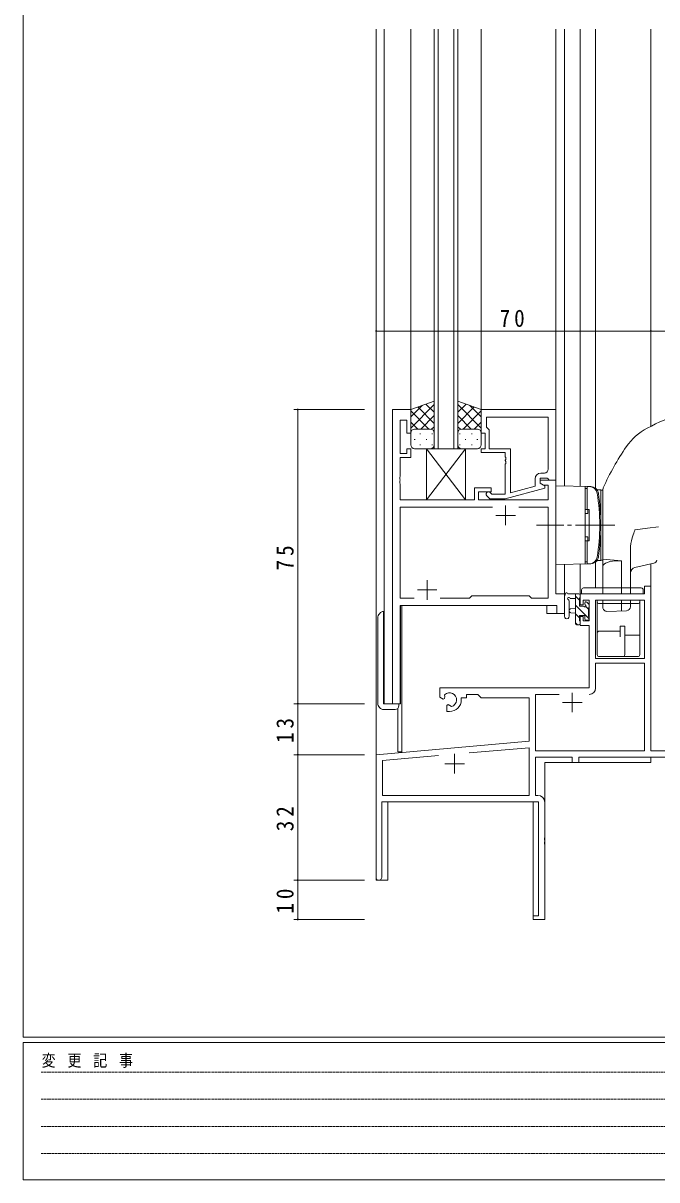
# Model space of a CAD drawing. Units: millimetres on the paper. Extents: x -397 to 397, y -282 to 282.
# Drawn here: x -393.9 to -232.4, y -282.1 to 12.8 of the extents above; entities that cross this region are included whole.
import ezdxf

# ---------------------------------------------------------------- set-up
doc = ezdxf.new("R2010")
doc.units = ezdxf.units.MM
doc.linetypes.add('USER1', pattern=[0.375, 0.25, -0.125])
doc.linetypes.add('USER2', pattern=[13, 10, -1, 1, -1])
for name, color, linetype, lineweight in [('0-1_YKK_ZWAK', 7, 'Continuous', 18), ('0-3_YKK_11', 7, 'Continuous', 18), ('0-4_YKK_12', 2, 'Continuous', 18), ('0-5_YKK_13', 4, 'Continuous', 18), ('0-6_YKK_D', 6, 'Continuous', 18)]:
    doc.layers.add(name, color=color, linetype=linetype, lineweight=lineweight)
doc.styles.add('ＭＳ ゴシック', font='')
doc.styles.get('ＭＳ ゴシック').set_extended_font_data('MS Gothic')

msp = doc.modelspace()

# ---------------------------------------------------------------- linework, layer by layer
at = {"layer": '0-1_YKK_ZWAK'}
for p, q in [((-393.908, -245.688), (-393.908, 279.312)), ((376.092, -245.688), (-393.908, -245.688)), ((-393.908, -282.088), (-393.908, -247.088)), ((338.292, -247.088), (-393.908, -247.088)), ((-393.908, -282.088), (338.292, -282.088))]:
    msp.add_line(p, q, dxfattribs=at)
at = {"layer": '0-1_YKK_ZWAK', "linetype": 'USER1'}
for p, q in [((-389.31, -254.6), (-141.117, -254.6)), ((-389.31, -261.529), (-141.117, -261.529)), ((-389.31, -268.457), (-141.117, -268.457)), ((-389.31, -275.386), (-141.117, -275.386))]:
    msp.add_line(p, q, dxfattribs=at)
at = {"layer": '0-3_YKK_11'}
for p, q in [((-295.108, -85.688), (-299.708, -85.688)), ((-299.708, -85.688), (-299.708, -160.688)), ((-297.778, -88.388), (-296.108, -88.388)), ((-297.778, -96.888), (-297.778, -88.388)), ((-296.108, -88.388), (-296.108, -91.688)), ((-295.108, -91.688), (-295.108, -85.688)), ((-277.108, -85.688), (-277.108, -91.688)), ((-258.108, -85.688), (-277.108, -85.688)), ((-275.808, -87.618), (-260.038, -87.618)), ((-275.808, -90.188), (-275.808, -87.618)), ((-275.808, -87.618), (-260.038, -87.618)), ((-260.038, -87.618), (-260.038, -100.888)), ((-258.108, -103.688), (-258.108, -85.688)), ((-275.608, -90.388), (-275.808, -90.188)), ((-275.108, -90.888), (-275.608, -90.388)), ((-275.108, -95.688), (-275.108, -90.888)), ((-296.108, -91.688), (-295.108, -91.688)), ((-277.108, -91.688), (-276.108, -91.688)), ((-276.108, -91.688), (-276.108, -95.688)), ((-296.108, -96.888), (-297.778, -96.888)), ((-296.108, -95.688), (-296.108, -96.888)), ((-295.108, -95.688), (-296.108, -95.688)), ((-295.108, -97.888), (-295.108, -95.688)), ((-277.108, -95.688), (-277.108, -96.688)), ((-276.108, -95.688), (-277.108, -95.688)), ((-277.108, -96.688), (-271.008, -96.688)), ((-269.708, -95.688), (-275.108, -95.688)), ((-271.008, -96.688), (-271.008, -97.729)), ((-269.708, -106.896), (-269.708, -95.688)), ((-297.778, -97.888), (-295.108, -97.888)), ((-297.778, -102.729), (-297.778, -97.888)), ((-271.008, -97.729), (-270.888, -97.913)), ((-270.888, -98.463), (-271.008, -98.646)), ((-271.008, -98.646), (-271.008, -98.729)), ((-271.008, -98.729), (-270.888, -98.913)), ((-270.888, -99.463), (-271.008, -99.646)), ((-271.008, -99.646), (-271.008, -107.288)), ((-270.888, -97.913), (-270.888, -98.463)), ((-270.888, -98.913), (-270.888, -99.463)), ((-297.898, -102.913), (-297.778, -102.729)), ((-297.898, -103.463), (-297.898, -102.913)), ((-262.108, -103.188), (-260.308, -103.188)), ((-262.108, -104.488), (-262.108, -103.188)), ((-261.038, -101.888), (-261.908, -101.888)), ((-260.308, -103.188), (-260.108, -103.388)), ((-297.778, -103.646), (-297.898, -103.463)), ((-297.898, -103.913), (-297.778, -103.729)), ((-297.898, -104.463), (-297.898, -103.913)), ((-297.778, -104.646), (-297.898, -104.463)), ((-297.778, -103.729), (-297.778, -103.646)), ((-297.778, -108.688), (-297.778, -104.646)), ((-278.808, -105.688), (-278.808, -108.688)), ((-274.608, -105.688), (-278.808, -105.688)), ((-274.608, -106.688), (-274.608, -105.688)), ((-271.012, -108.488), (-260.908, -105.78)), ((-263.408, -105.208), (-269.708, -106.896)), ((-263.408, -103.388), (-263.408, -105.208)), ((-262.108, -103.688), (-262.108, -104.488)), ((-258.108, -103.688), (-262.108, -103.688)), ((-260.908, -105.18), (-262.108, -104.488)), ((-262.108, -104.488), (-261.242, -104.988)), ((-261.242, -104.988), (-260.038, -104.988)), ((-260.908, -105.78), (-260.908, -105.18)), ((-260.108, -103.388), (-259.808, -103.688)), ((-260.038, -104.988), (-260.038, -108.688)), ((-259.808, -103.688), (-258.108, -103.688)), ((-258.108, -132.688), (-258.108, -103.688)), ((-278.808, -108.688), (-297.778, -108.688)), ((-277.808, -106.688), (-274.608, -106.688)), ((-277.808, -108.688), (-277.808, -106.688)), ((-260.038, -108.688), (-277.808, -108.688)), ((-275.732, -107.712), (-274.957, -108.488)), ((-274.957, -108.488), (-271.012, -108.488)), ((-274.46, -107.288), (-274.884, -106.863)), ((-271.008, -107.288), (-274.46, -107.288)), ((-274.259, -110.618), (-297.778, -110.618)), ((-297.778, -110.618), (-297.778, -133.758)), ((-274.259, -110.618), (-297.778, -110.618)), ((-270.908, -110.188), (-270.908, -115.188)), ((-260.038, -110.618), (-267.558, -110.618)), ((-260.038, -133.758), (-260.038, -110.618)), ((-273.408, -112.688), (-268.408, -112.688)), ((-290.908, -129.188), (-290.908, -134.188)), ((-293.408, -131.688), (-288.408, -131.688)), ((-255.908, -132.688), (-258.108, -132.688)), ((-255.908, -137.688), (-255.908, -132.688)), ((-251.908, -132.688), (-251.908, -135.488)), ((-235.538, -132.688), (-251.908, -132.688)), ((-235.538, -130.688), (-235.538, -132.688)), ((-233.908, -130.688), (-235.538, -130.688)), ((-233.908, -172.688), (-233.908, -130.688)), ((-297.778, -133.758), (-294.259, -133.758)), ((-287.558, -133.758), (-280.078, -133.758)), ((-280.078, -133.758), (-279.508, -133.188)), ((-279.508, -133.188), (-264.908, -133.188)), ((-264.908, -133.188), (-264.338, -133.758)), ((-264.338, -133.758), (-260.038, -133.758)), ((-251.908, -135.488), (-251.108, -135.488)), ((-251.108, -134.318), (-249.608, -134.318)), ((-251.108, -135.488), (-251.108, -134.318)), ((-249.608, -134.318), (-249.608, -139.588)), ((-247.978, -134.318), (-247.978, -149.188)), ((-235.538, -134.318), (-247.978, -134.318)), ((-247.978, -134.318), (-247.978, -149.188)), ((-235.538, -149.188), (-235.538, -134.318)), ((-297.778, -135.688), (-257.838, -135.688)), ((-297.778, -160.688), (-297.778, -135.688)), ((-257.838, -135.688), (-257.838, -137.688)), ((-257.838, -137.688), (-255.908, -137.688)), ((-251.908, -138.488), (-251.908, -140.788)), ((-251.108, -138.488), (-251.908, -138.488)), ((-251.108, -139.588), (-251.108, -138.488)), ((-251.908, -140.788), (-249.608, -140.788)), ((-249.608, -139.588), (-251.108, -139.588)), ((-249.608, -140.788), (-249.608, -156.688)), ((-247.978, -149.188), (-235.538, -149.188)), ((-247.978, -150.388), (-247.978, -156.718)), ((-235.538, -150.388), (-247.978, -150.388)), ((-235.538, -172.688), (-235.538, -150.388)), ((-287.708, -156.688), (-287.708, -159.053)), ((-249.608, -156.688), (-287.708, -156.688)), ((-287.708, -159.053), (-286.808, -159.572)), ((-286.435, -158.865), (-286.473, -158.407)), ((-286.458, -159.37), (-286.435, -158.865)), ((-282.208, -159.188), (-280.908, -159.188)), ((-282.208, -159.688), (-282.208, -159.188)), ((-280.908, -158.318), (-277.978, -158.318)), ((-280.908, -159.188), (-280.908, -158.318)), ((-277.978, -158.318), (-277.108, -159.188)), ((-277.108, -159.188), (-264.908, -159.188)), ((-264.908, -159.188), (-264.908, -170.276)), ((-257.259, -158.318), (-263.278, -158.318)), ((-263.278, -158.318), (-263.278, -172.688)), ((-257.259, -158.318), (-263.278, -158.318)), ((-253.908, -157.888), (-253.908, -162.888)), ((-299.708, -160.688), (-297.778, -160.688)), ((-286.808, -159.572), (-286.458, -159.37)), ((-285.558, -160.929), (-285.908, -161.131)), ((-285.908, -161.131), (-285.908, -162.688)), ((-285.109, -161.161), (-285.558, -160.929)), ((-284.731, -161.423), (-285.109, -161.161)), ((-256.408, -160.388), (-251.408, -160.388)), ((-285.908, -162.688), (-285.208, -162.688)), ((-264.908, -170.276), (-303.908, -173.688)), ((-303.908, -173.688), (-303.908, -204.988)), ((-302.278, -175.181), (-288.061, -173.937)), ((-283.908, -173.488), (-283.908, -178.488)), ((-280.175, -173.247), (-264.908, -171.912)), ((-280.175, -173.247), (-264.908, -171.912)), ((-264.908, -171.912), (-264.908, -184.058)), ((-263.278, -172.688), (-235.538, -172.688)), ((-213.908, -172.688), (-233.908, -172.688)), ((-302.278, -184.058), (-302.278, -175.181)), ((-286.408, -175.988), (-281.408, -175.988)), ((-263.278, -174.318), (-253.908, -174.318)), ((-263.278, -184.058), (-263.278, -174.318)), ((-253.908, -174.318), (-253.908, -175.688)), ((-253.908, -175.688), (-252.278, -175.688)), ((-252.278, -174.318), (-227.208, -174.318)), ((-252.278, -175.688), (-252.278, -174.318)), ((-302.508, -185.688), (-262.538, -185.688)), ((-302.508, -204.988), (-302.508, -185.688)), ((-264.908, -184.058), (-302.278, -184.058)), ((-262.708, -184.058), (-263.278, -184.058)), ((-262.538, -185.688), (-262.538, -214.788)), ((-260.908, -194.729), (-260.908, -185.858)), ((-261.028, -194.913), (-260.908, -194.729)), ((-261.028, -195.463), (-261.028, -194.913)), ((-260.908, -195.646), (-261.028, -195.463)), ((-261.028, -195.913), (-260.908, -195.729)), ((-261.028, -196.463), (-261.028, -195.913)), ((-260.908, -196.646), (-261.028, -196.463)), ((-260.908, -195.729), (-260.908, -195.646)), ((-260.908, -215.688), (-260.908, -196.646)), ((-263.908, -214.788), (-263.908, -215.688)), ((-262.538, -214.788), (-263.908, -214.788)), ((-263.908, -215.688), (-260.908, -215.688))]:
    msp.add_line(p, q, dxfattribs=at)
for centre, radius, start, end in [((-261.908, -103.388), 1.5, 90.00001, 179.99999), ((-261.038, -100.888), 1, 270.00001, 359.99999), ((-275.308, -107.288), 0.6, 44.99999, 225.00001), ((-285.208, -159.688), 1.8, 285.36688, 134.63312), ((-249.578, -156.718), 1.6, 270.00001, 359.99999), ((-285.208, -159.688), 3, 270.00001, 359.99999), ((-262.708, -185.858), 1.8, 0.00001, 89.99999), ((-303.208, -204.988), 0.7, 179.99999, 0.00001)]:
    msp.add_arc(centre, radius, start, end, dxfattribs=at)
at = {"layer": '0-4_YKK_12'}
for p, q in [((-303.908, 11.312), (-303.908, -205.688)), ((-301.908, 11.312), (-301.908, -160.688)), ((-295.108, -85.688), (-295.108, 11.312)), ((-289.108, -95.688), (-289.108, 11.312)), ((-288.108, 11.312), (-288.108, -95.688)), ((-284.108, -95.688), (-284.108, 11.312)), ((-283.108, 11.312), (-283.108, -95.688)), ((-277.108, -85.688), (-277.108, 11.312)), ((-258.108, -85.988), (-258.108, 11.312)), ((-255.908, -105.226), (-255.908, 11.312)), ((-251.908, 11.312), (-251.908, -105.296)), ((-248.008, 11.312), (-248.008, -105.775)), ((-233.908, 11.312), (-233.908, -89.979)), ((-295.108, -85.688), (-299.708, -85.688)), ((-299.708, -160.688), (-299.708, -85.688)), ((-258.408, -103.688), (-258.108, -103.688)), ((-258.108, -103.688), (-258.108, -132.686)), ((-255.908, -137.688), (-255.908, -125.149)), ((-251.908, -125.079), (-251.908, -132.688)), ((-248.008, -124.601), (-248.008, -131.188)), ((-233.908, -125.044), (-233.908, -172.388)), ((-258.108, -132.686), (-255.908, -132.686)), ((-248.008, -132.688), (-251.908, -132.688)), ((-297.708, -135.688), (-260.408, -135.688)), ((-297.708, -160.688), (-297.708, -135.688)), ((-297.408, -135.688), (-297.408, -172.988)), ((-260.408, -137.688), (-260.408, -135.688)), ((-260.408, -137.688), (-255.908, -137.688)), ((-301.908, -160.688), (-297.708, -160.688)), ((-298.408, -161.907), (-298.408, -172.988)), ((-297.408, -172.988), (-298.408, -172.988)), ((-260.908, -175.688), (-260.908, -215.688)), ((-260.908, -175.688), (-233.908, -175.688)), ((-233.908, -174.318), (-233.908, -175.688)), ((-300.908, -205.688), (-300.908, -185.688)), ((-303.908, -205.688), (-300.908, -205.688))]:
    msp.add_line(p, q, dxfattribs=at)
msp.add_lwpolyline([(-263.908, -185.688), (-263.908, -215.688), (-260.908, -215.688)], dxfattribs=at)
at = {"layer": '0-5_YKK_13'}
for p, q in [((-289.11, -83.545), (-295.11, -85.688)), ((-295.11, -90.419), (-289.11, -84.419)), ((-295.11, -87.591), (-292.149, -84.63)), ((-289.11, -89.239), (-293.306, -85.043)), ((-289.11, -86.411), (-291.222, -84.299)), ((-289.11, -91.909), (-289.11, -83.545)), ((-283.112, -83.545), (-277.112, -85.688)), ((-283.112, -91.909), (-283.112, -83.545)), ((-283.112, -86.411), (-281, -84.299)), ((-277.112, -90.419), (-283.112, -84.419)), ((-283.112, -89.239), (-278.916, -85.043)), ((-277.112, -87.591), (-280.073, -84.63)), ((-295.11, -85.688), (-295.11, -91.688)), ((-290.49, -90.688), (-295.11, -86.068)), ((-292.55, -90.688), (-289.11, -87.248)), ((-279.672, -90.688), (-283.112, -87.248)), ((-281.732, -90.688), (-277.112, -86.068)), ((-277.112, -85.688), (-277.112, -91.688)), ((-293.318, -90.688), (-295.11, -88.896)), ((-294.11, -90.688), (-290.51, -90.688)), ((-293.71, -90.688), (-290.11, -90.688)), ((-289.778, -90.744), (-289.11, -90.076)), ((-282.444, -90.744), (-283.112, -90.076)), ((-278.512, -90.688), (-282.112, -90.688)), ((-278.112, -90.688), (-281.712, -90.688)), ((-278.904, -90.688), (-277.112, -88.896)), ((-295.11, -94.688), (-295.11, -91.688)), ((-294.19, -93.324), (-293.99, -93.324)), ((-292.775, -91.909), (-292.575, -91.909)), ((-291.16, -93.324), (-290.96, -93.324)), ((-289.745, -91.909), (-289.545, -91.909)), ((-289.11, -91.688), (-289.11, -94.688)), ((-283.112, -91.688), (-283.112, -94.688)), ((-282.477, -91.909), (-282.677, -91.909)), ((-281.062, -93.324), (-281.262, -93.324)), ((-279.447, -91.909), (-279.647, -91.909)), ((-278.032, -93.324), (-278.232, -93.324)), ((-277.112, -94.688), (-277.112, -91.688)), ((-290.11, -95.688), (-294.11, -95.688)), ((-292.775, -94.739), (-292.575, -94.739)), ((-291.108, -95.688), (-291.108, -108.688)), ((-291.108, -95.688), (-281.108, -95.688)), ((-291.108, -95.688), (-281.108, -108.688)), ((-281.108, -95.688), (-291.108, -108.688)), ((-289.745, -94.739), (-289.545, -94.739)), ((-282.477, -94.739), (-282.677, -94.739)), ((-282.112, -95.688), (-278.112, -95.688)), ((-281.108, -108.688), (-281.108, -95.688)), ((-279.447, -94.739), (-279.647, -94.739)), ((-258.108, -105.188), (-249.215, -105.343)), ((-250.608, -125.039), (-250.608, -105.336)), ((-250.608, -105.837), (-250.608, -111.188)), ((-250.108, -105.837), (-250.608, -105.837)), ((-250.108, -105.34), (-249.56, -105.34)), ((-250.108, -105.34), (-250.108, -111.188)), ((-246.108, -132.688), (-246.108, -106.074)), ((-291.108, -108.688), (-281.108, -108.688)), ((-247.51, -106.172), (-246.608, -106.188)), ((-246.608, -106.188), (-246.608, -124.188)), ((-246.608, -106.288), (-246.608, -124.088)), ((-246.108, -106.288), (-246.608, -106.288)), ((-250.608, -111.188), (-249.608, -111.188)), ((-249.928, -112.188), (-249.928, -111.188)), ((-249.608, -119.188), (-249.608, -111.188)), ((-249.928, -112.188), (-250.608, -112.188)), ((-238.653, -118.441), (-238.419, -117.679)), ((-238.419, -117.679), (-238.25, -117.185)), ((-238.25, -117.185), (-238.136, -116.87)), ((-238.136, -116.87), (-238.06, -116.672)), ((-238.06, -116.672), (-238.01, -116.547)), ((-238.01, -116.547), (-237.977, -116.469)), ((-237.977, -116.469), (-237.953, -116.421)), ((-237.953, -116.421), (-237.936, -116.391)), ((-237.936, -116.391), (-237.916, -116.365)), ((-237.916, -116.365), (-237.907, -116.358)), ((-237.907, -116.358), (-237.897, -116.354)), ((-237.897, -116.354), (-234.72, -115.94)), ((-234.72, -115.94), (-231.914, -115.56)), ((-249.928, -118.188), (-250.608, -118.188)), ((-250.608, -119.188), (-250.608, -124.538)), ((-250.608, -119.188), (-249.608, -119.188)), ((-250.108, -119.188), (-250.108, -125.036)), ((-249.928, -119.188), (-249.928, -118.188)), ((-239.108, -121.325), (-239.074, -120.604)), ((-239.074, -120.604), (-238.981, -119.883)), ((-238.981, -119.883), (-238.837, -119.158)), ((-238.837, -119.158), (-238.653, -118.441)), ((-241.345, -124.259), (-246.108, -123.842)), ((-239.108, -132.688), (-239.108, -121.325)), ((-250.108, -124.538), (-250.608, -124.538)), ((-250.108, -125.036), (-249.56, -125.036)), ((-247.51, -124.203), (-246.608, -124.188)), ((-246.608, -124.088), (-246.108, -124.088)), ((-246.032, -125.404), (-246.108, -125.688)), ((-245.805, -125.132), (-246.032, -125.404)), ((-245.437, -124.881), (-245.805, -125.132)), ((-244.942, -124.66), (-245.437, -124.881)), ((-244.339, -124.479), (-244.942, -124.66)), ((-243.65, -124.344), (-244.339, -124.479)), ((-242.902, -124.261), (-243.65, -124.344)), ((-242.124, -124.232), (-242.902, -124.261)), ((-241.345, -124.259), (-242.124, -124.232)), ((-241.345, -132.688), (-241.345, -124.259)), ((-237.931, -125.929), (-233.11, -124.868)), ((-252.208, -132.688), (-254.889, -132.688)), ((-253.108, -132.688), (-253.108, -140.288)), ((-251.538, -132.688), (-251.538, -131.688)), ((-251.538, -132.688), (-235.838, -132.688)), ((-251.038, -131.188), (-236.338, -131.188)), ((-235.838, -131.688), (-235.838, -132.688)), ((-255.908, -138.416), (-255.908, -133.253)), ((-254.708, -138.416), (-254.705, -134.455)), ((-254.289, -133.888), (-253.108, -133.888)), ((-252.108, -134.304), (-253.108, -133.304)), ((-249.608, -139.049), (-253.108, -135.549)), ((-252.108, -135.788), (-252.108, -133.788)), ((-251.908, -133.588), (-251.908, -132.988)), ((-250.708, -134.988), (-250.708, -135.327)), ((-249.696, -135.276), (-250.196, -134.776)), ((-249.608, -136.088), (-249.608, -135.488)), ((-247.538, -134.318), (-247.538, -148.188)), ((-247.038, -135.188), (-237.238, -135.188)), ((-246.108, -136.152), (-246.108, -134.318)), ((-241.345, -137.056), (-241.345, -134.318)), ((-239.108, -135.978), (-239.108, -134.318)), ((-236.738, -134.318), (-236.738, -148.188)), ((-303.064, -137.748), (-302.796, -137.481)), ((-302.089, -137.188), (-302.003, -137.188)), ((-301.908, -137.188), (-302.003, -137.188)), ((-302.003, -137.188), (-302.003, -138.188)), ((-302.003, -138.188), (-302.003, -151.188)), ((-253.108, -136.388), (-254.253, -136.49)), ((-253.108, -137.588), (-254.253, -137.486)), ((-252.108, -138.795), (-253.108, -137.795)), ((-251.169, -135.788), (-252.108, -135.788)), ((-252.108, -138.188), (-250.708, -138.188)), ((-252.108, -139.488), (-252.108, -138.188)), ((-250.708, -138.188), (-250.708, -139.088)), ((-249.808, -136.604), (-250.495, -135.918)), ((-249.808, -138.388), (-249.808, -136.288)), ((-249.608, -139.088), (-249.608, -138.588)), ((-245.073, -137.152), (-240.073, -136.977)), ((-303.503, -153.809), (-303.503, -138.809)), ((-252.56, -140.588), (-253.108, -140.04)), ((-252.808, -140.588), (-252.208, -140.588)), ((-251.908, -140.288), (-251.908, -139.688)), ((-250.408, -139.388), (-249.908, -139.388)), ((-240.538, -140.936), (-240.538, -148.188)), ((-241.738, -142.188), (-247.038, -142.188)), ((-236.738, -143.231), (-240.538, -143.231)), ((-247.038, -148.688), (-237.238, -148.688)), ((-302.003, -152.188), (-302.003, -153.188)), ((-302.003, -153.188), (-302.003, -160.688)), ((-303.503, -160.516), (-303.503, -153.809)), ((-303.503, -160.566), (-303.503, -160.516)), ((-302.95, -161.741), (-303.064, -161.627)), ((-302.796, -161.895), (-302.95, -161.741)), ((-301.977, -162.188), (-302.089, -162.188)), ((-299.103, -160.688), (-302.003, -160.688)), ((-299.103, -162.188), (-301.977, -162.188)), ((-298.103, -160.773), (-298.103, -161.188))]:
    msp.add_line(p, q, dxfattribs=at)
at = {"layer": '0-5_YKK_13', "linetype": 'USER2'}
msp.add_line((-243.108, -115.188), (-263.038, -115.188), dxfattribs=at)
msp.add_line((-243.108, -115.188), (-263.038, -115.188), dxfattribs=at)
at = {"layer": '0-5_YKK_13'}
for points in [[(-258.108, -105.188), (-258.108, -125.188), (-249.215, -125.032)], [(-240.538, -140.936), (-241.738, -140.936), (-241.738, -143.688)], [(-302.003, -151.188), (-302.003, -151.48), (-302.003, -152.144), (-302.003, -152.188)], [(-299.103, -160.688), (-298.103, -160.688), (-298.103, -160.773)]]:
    msp.add_lwpolyline(points, dxfattribs=at)
for centre, radius, start, end in [((-206.765, -143.488), 60, 108.72705, 117.86452), ((-294.11, -91.688), 1, 90, 180), ((-294.11, -91.688), 1, 90, 180), ((-290.11, -91.688), 1, 360, 90), ((-290.11, -91.688), 1, 360, 90), ((-282.112, -91.688), 1, 90, 180), ((-282.112, -91.688), 1, 90, 180), ((-278.112, -91.688), 1, 360, 90), ((-278.112, -91.688), 1, 360, 90), ((-227.797, -103.705), 15, 117.86452, 145.41351), ((-294.11, -94.688), 1, 180, 270), ((-290.11, -94.688), 1, 270, 360), ((-282.112, -94.688), 1, 180, 270), ((-278.112, -94.688), 1, 270, 360), ((-186.633, -132.088), 65, 145.41351, 156.01734), ((-249.56, -107.34), 2, 9.31215, 90), ((-249.25, -107.343), 2, 9.30873, 89), ((-247.505, -105.922), 0.25, 219.15251, 269), ((-245.108, -106.074), 1, 156.01734, 180), ((-297.42, -115.188), 50.5, 350.68785, 9.31215), ((-297.111, -115.188), 50.5, 350.69127, 9.30873), ((-249.56, -123.036), 2, 270, 350.68785), ((-249.25, -123.033), 2, 271, 350.69127), ((-247.505, -124.453), 0.25, 91, 140.84749), ((-237.608, -127.394), 1.5, 102.40741, 180), ((-233.325, -123.891), 1, 282.40741, 345.53961), ((-255.408, -132.688), 0.3, 30, 190.52878), ((-254.889, -132.388), 0.3, 210, 270), ((-252.208, -132.988), 0.3, 0, 90), ((-251.038, -131.688), 0.5, 90, 180), ((-236.338, -131.688), 0.5, 0, 90), ((-255.608, -133.253), 0.3, 130.52878, 180), ((-255.998, -132.797), 0.3, 310.52878, 10.52878), ((-254.808, -133.888), 0.3, 30, 250.81024), ((-255.005, -134.454), 0.3, 359.95977, 70.81024), ((-254.289, -133.588), 0.3, 210, 270), ((-252.108, -133.588), 0.2, 270, 0), ((-250.708, -135.788), 0.25, 213.05573, 56.94427), ((-250.408, -134.988), 0.3, 45, 180), ((-250.408, -135.327), 0.3, 180, 236.94427), ((-249.908, -135.488), 0.3, 0, 45), ((-247.038, -134.688), 0.5, 180, 270), ((-237.238, -134.688), 0.5, 270, 0), ((-302.003, -138.809), 1.5, 135, 180), ((-302.089, -138.188), 1, 90, 135), ((-255.308, -138.415), 0.6, 179.95977, 359.95977), ((-254.208, -136.988), 0.5, 95.09207, 264.90793), ((-251.169, -136.088), 0.3, 33.05573, 90), ((-249.808, -136.088), 0.2, 270, 0), ((-249.808, -138.588), 0.2, 0, 90), ((-245.108, -136.152), 1, 180, 272), ((-240.108, -135.978), 1, 272, 0), ((-252.808, -140.288), 0.3, 180, 270), ((-252.208, -140.288), 0.3, 270, 0), ((-252.108, -139.688), 0.2, 0, 90), ((-250.408, -139.088), 0.3, 180, 270), ((-249.908, -139.088), 0.3, 270, 0), ((-247.038, -142.688), 0.5, 90, 180), ((-247.038, -148.188), 0.5, 180, 270), ((-241.038, -148.188), 0.5, 270, 0), ((-237.238, -148.188), 0.5, 270, 0), ((-302.003, -160.566), 1.5, 180, 225), ((-302.089, -161.188), 1, 225, 270), ((-299.103, -161.188), 1, 270, 0)]:
    msp.add_arc(centre, radius, start, end, dxfattribs=at)
at = {"layer": '0-6_YKK_D'}
for p, q in [((-303.908, -82.688), (-303.908, -64.688)), ((-233.908, -82.688), (-233.908, -64.688)), ((-233.908, -82.688), (-233.908, -64.688)), ((-303.908, -65.688), (-233.908, -65.688)), ((-233.908, -65.688), (-213.908, -65.688)), ((-306.908, -85.688), (-324.908, -85.688)), ((-323.908, -85.688), (-323.908, -160.688)), ((-306.908, -160.688), (-324.908, -160.688)), ((-306.908, -160.688), (-324.908, -160.688)), ((-323.908, -173.688), (-323.908, -160.688)), ((-306.908, -173.688), (-324.908, -173.688)), ((-306.908, -173.688), (-324.908, -173.688)), ((-323.908, -173.688), (-323.908, -205.688)), ((-306.908, -205.688), (-324.908, -205.688)), ((-306.908, -205.688), (-324.908, -205.688)), ((-323.908, -215.688), (-323.908, -205.688)), ((-306.908, -215.688), (-324.908, -215.688))]:
    msp.add_line(p, q, dxfattribs=at)
for centre, start, end in [((-303.908, -65.688), 0, 180), ((-303.908, -65.688), 180, 0), ((-233.908, -65.688), 0, 180), ((-233.908, -65.688), 0, 180), ((-233.908, -65.688), 180, 0), ((-233.908, -65.688), 180, 0), ((-323.908, -85.688), 90, 270), ((-323.908, -85.688), 270, 90), ((-323.908, -160.688), 90, 270), ((-323.908, -160.688), 90, 270), ((-323.908, -160.688), 270, 90), ((-323.908, -160.688), 270, 90), ((-323.908, -173.688), 90, 270), ((-323.908, -173.688), 90, 270), ((-323.908, -173.688), 270, 90), ((-323.908, -173.688), 270, 90), ((-323.908, -205.688), 90, 270), ((-323.908, -205.688), 90, 270), ((-323.908, -205.688), 270, 90), ((-323.908, -205.688), 270, 90), ((-323.908, -215.688), 90, 270), ((-323.908, -215.688), 270, 90)]:
    msp.add_arc(centre, 0.106, start, end, dxfattribs=at)

# ---------------------------------------------------------------- texts
at = {"layer": '0-1_YKK_ZWAK', "insert": (-389.194, -253.534), "char_height": 3.079, "attachment_point": 7, "style": 'ＭＳ ゴシック'}
msp.add_mtext('\\T1.23;\\W0.85;変\\~更\\~記\\~事', dxfattribs=at)
at = {"layer": '0-6_YKK_D', "color": 7, "insert": (-272.428, -64.688), "char_height": 4.399, "attachment_point": 7, "style": 'ＭＳ ゴシック'}
msp.add_mtext('\\T1.37;\\W0.9;70', dxfattribs=at)
at = {"layer": '0-6_YKK_D', "color": 7, "char_height": 4.399, "attachment_point": 7, "rotation": 90, "style": 'ＭＳ ゴシック'}
for s, insert in [('\\T1.37;\\W0.9;75', (-324.908, -126.708)), ('\\T1.37;\\W0.9;13', (-324.908, -170.708)), ('\\T1.37;\\W0.9;32', (-324.908, -193.208)), ('\\T1.37;\\W0.9;10', (-324.908, -214.208))]:
    msp.add_mtext(s, dxfattribs=dict(at, insert=insert))

doc.saveas('drawing.dxf')
